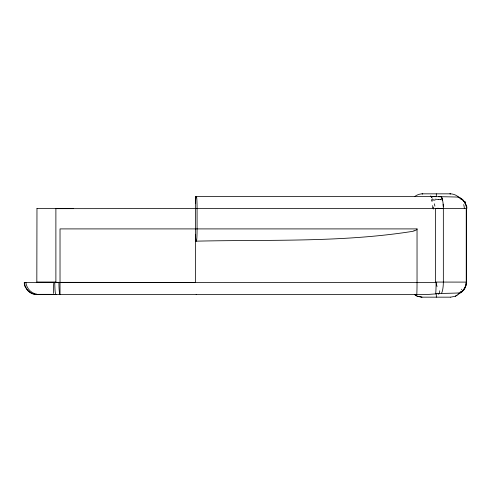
<?xml version="1.0" encoding="UTF-8"?>
<svg xmlns="http://www.w3.org/2000/svg" width="491" height="491" viewBox="0 0 491 491"><rect width="100%" height="100%" fill="white"/><g stroke="black" fill="none" stroke-linecap="round" stroke-linejoin="round"><path stroke-width="0.74" d="M60.025 282.325L60.025 228.904L417.037 228.904L417.037 282.325A12.281 0.344 90 0 1 416.693 294.6M466.309 208.497L466.309 282.098L466.309 208.417L438.598 208.387M466.444 282.601L466.45 208.675A12.275 12.275 0 0 0 458.698 197.265L459.134 197.253M466.321 282.104L435.609 282.067L435.609 208.374L437.843 208.387M466.45 282.362L466.45 282.343A12.275 12.275 0 0 1 459.478 293.397L458.121 293.949M466.321 282.215L466.382 282.325A12.257 12.14 -30.8 0 1 460.012 292.869M416.742 229.53L416.945 229.248A0.767 0.767 0 0 0 417.037 228.904M450.646 297.165L455.341 296.233L459.324 293.575M455.341 296.233L457.152 295.275M414.03 230.917L413.612 231.052A29.54 29.54 0 0 1 412.563 231.359C340.92 242.695 267.705 239.461 195.412 241.179M459.091 197.265C459.686 197.646 463.369 199.819 464.388 201.869M195.412 282.417L24.55 282.417A12.275 12.275 0 0 0 36.825 294.6L425.869 294.6L436.321 293.851L436.321 297.165M422.297 193.841L422.745 193.835A12.876 12.876 0 0 0 414.956 196.382M438.009 293.458L441.47 293.403A12.275 3.038 -90 0 0 443.342 282.067L443.342 208.417A12.275 3.038 -90 0 0 443.299 206.281L443.158 204.195A12.275 3.038 90 0 0 441.507 197.137L441.458 197.057M422.076 193.835L450.572 193.835M36.886 208.417L73.392 208.417M36.972 208.675L36.825 282.325L435.726 282.515M36.88 282.067L55.882 282.067M37.003 294.342L53.366 294.342A24.311 17.191 -89.7 0 0 55.882 294.6A12.275 1.099 90 0 1 54.783 282.417M422.076 297.165L450.572 297.165M442.821 208.411L55.882 208.675L55.882 282.325M430.533 196.615L195.412 196.4L195.412 282.325M433.369 196.639L433.958 196.645M432.319 196.633L433.528 196.645M431.129 196.621L432.356 196.633M430.343 196.615L431.344 196.621M435.732 196.67L438.801 196.707M434.547 196.652L435.83 196.67M433.829 196.645L434.744 196.658M442.821 208.35L443.342 208.362M450.351 193.841L449.903 193.835A12.883 12.883 0 0 1 458.557 197.081L458.195 197.155M440.347 199.659L442.459 199.733L442.557 200.156M435.014 199.168L438.727 199.53M458.459 197.167L458.496 197.173A22.506 0.331 0.6 0 0 441.581 196.719M32.302 293.403L32.541 293.501A12.238 12.128 32 0 0 34.646 294.127M458.852 197.302L459.515 197.621M415.429 295.263L417.503 296.312L422.002 297.165L417.497 296.312L414.49 294.6M461.325 198.695L461.786 199.039M431.589 197.314L432.313 198.131M462.184 199.377L463.283 200.451M463.394 200.567L463.657 200.88M463.707 200.942L464.05 201.384M465.137 203.176L465.683 204.495M432.835 199.094L433.013 199.512M441.82 197.763L442.182 198.751L441.832 197.799A12.275 3.038 -90 0 0 441.507 197.137M465.714 204.581L465.873 205.115M434.903 206.085L434.302 203.802M437.058 286.492L436.088 283.356A12.281 0.681 -90 0 1 435.621 293.913M443.164 204.231L443.299 206.33M436.321 193.841L436.321 196.676M60.025 282.417L60.025 294.6A12.275 1.099 -90 0 1 58.932 282.417M438.917 196.688A22.531 0.331 0.7 0 1 441.495 196.725M438.991 196.682A22.666 0.325 0.7 0 1 441.648 196.719M430.681 195.872A7.899 4.37 -43.7 0 1 431.491 197.376M435.658 282.325A0.779 0.779 0 0 1 435.603 282.067M433.522 209.062A11.937 6.371 70.2 0 1 432.614 205.606M432.902 207.239A12.778 0.436 76.2 0 1 433.117 208.098M431.626 200.076A12.343 4.272 -89.7 0 1 432.037 201.519M431.847 199.291A12.238 4.849 -85.3 0 1 432.209 200.346M432.994 200.058A27.643 16.271 6.2 0 1 435.051 200.132M440.329 199.573A14.368 5.241 5.5 0 1 438.739 199.444M438.254 208.233A7.948 0.681 0.8 0 1 437.634 208.233M465.106 202.022A6.696 2.878 42.1 0 1 465.4 202.562M464.738 202.224A5.947 2.621 75 0 1 465.112 202.887M55.673 294.367A12.275 1.099 -90 0 0 55.882 294.6A24.311 17.179 89.7 0 1 53.372 294.324M55.882 294.6A12.275 12.275 0 0 1 53.353 294.336M463.67 204.575A11.716 8.752 88.5 0 1 464.339 208.509M195.412 234.293A12.275 1.099 90 0 0 196.394 241.179A12.275 0.681 -90 0 0 197.081 228.904L197.081 208.675A12.275 0.681 -90 0 0 196.4 196.4A12.275 1.099 90 0 0 195.412 203.292M416.804 229.622A8.224 8.224 0 0 1 414.011 230.819M466.321 204.943A11.827 11.25 -55.3 0 1 466.898 208.38M196.185 294.367A12.275 1.099 90 0 0 196.4 294.6A12.275 0.681 -90 0 0 196.529 294.367M466.205 282.325A12.263 11.876 -46.8 0 1 460.3 292.483M464.995 202.175A3.192 1.142 77.1 0 1 465.523 202.93M465.443 202.924A3.891 1.007 49.4 0 1 465.634 203.47M53.488 293.434A12.244 1.209 -84.1 0 1 53.869 282.386M36.825 294.164A12.195 10.477 61.3 0 1 25.845 282.417M31.743 293.195A12.257 12.103 28.7 0 1 28.546 291.028M28.177 290.727A12.269 12.03 30 0 1 25.544 286.781M25.127 286.848A12.036 11.569 38.9 0 1 24.262 282.405M460.049 292.796A23.402 0.387 -0.8 0 1 441.82 293.422M460.251 292.2A7.42 0.816 -69.6 0 1 460.38 291.623M461.644 289.211A7.414 0.338 -57.9 0 1 461.399 289.586M437.898 293.237A8.126 6.8 4.7 0 1 436.266 293.593M436.72 282.957A8.568 5.947 70.8 0 1 436.419 282.233M439.709 290.801A12.207 3.357 71.1 0 1 438.224 294.152M464.989 203.096A7.224 3.646 77.1 0 1 465.069 203.268M459.877 198.45A13.355 10.998 67.6 0 1 460.932 199.174M461.779 199.045A14.116 13.183 -60.8 0 1 462.062 199.278M464.903 201.605A8.764 4.904 36 0 1 465.21 202.132"/></g></svg>
